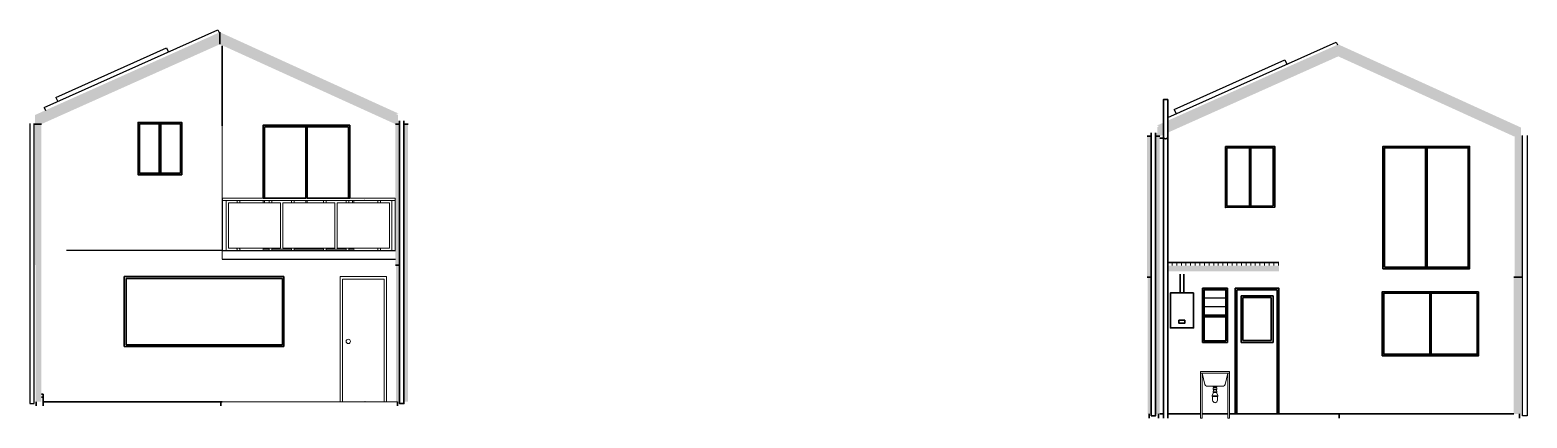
# Model space of a CAD drawing. Header units: millimetres. Extents: x 8.8 to 34.5, y 1.4 to 8.1.
import ezdxf

# ---------------------------------------------------------------- set-up
doc = ezdxf.new("R2010")
doc.units = ezdxf.units.MM
for name, color, linetype, lineweight in [('A-ELEV-MBE1', 7, 'Continuous', 35), ('A-ELEV-MBE2', 4, 'Continuous', 25), ('A-ELEV-PATT', 8, 'Continuous', 18), ('A-FURN', 8, 'Continuous', 18)]:
    doc.layers.add(name, color=color, linetype=linetype, lineweight=lineweight)

msp = doc.modelspace()

# ---------------------------------------------------------------- hatches: boundary and pattern name
at = {"layer": 'A-ELEV-PATT'}
h = msp.add_hatch(color=252, dxfattribs=at)
h.paths.add_polyline_path([(8.966, 6.482), (8.855, 6.482), (8.855, 4.062), (8.966, 4.062)])
h.paths.add_polyline_path([(8.966, 4.062), (8.867, 4.062), (8.867, 1.712), (8.966, 1.712)])
h.paths.add_polyline_path([(12.033, 7.854), (12.034, 8.061), (8.855, 6.638), (8.855, 6.482), (8.966, 6.482)])
h.paths.add_polyline_path([(12.034, 8.061), (12.033, 7.854), (15.049, 6.482), (15.12, 6.482), (15.12, 6.54), (15.091, 6.54), (15.091, 6.643), (15.071, 6.643), (15.071, 6.663), (15.103, 6.663)])
h.paths.add_polyline_path([(15.12, 6.482), (15.049, 6.482), (15.049, 4.062), (15.12, 4.062)])
h.paths.add_polyline_path([(15.265, 6.482), (15.195, 6.482), (15.195, 4.062), (15.265, 4.062)])
h.paths.add_polyline_path([(15.12, 4.062), (15.061, 4.062), (15.061, 1.712), (15.12, 1.712)])
h.paths.add_polyline_path([(15.265, 4.062), (15.195, 4.062), (15.195, 1.712), (15.265, 1.712)])
h = msp.add_hatch(color=252, dxfattribs=at)
h.paths.add_polyline_path([(27.974, 3.853), (28.033, 3.853), (28.033, 1.503), (27.974, 1.503)])
h.paths.add_polyline_path([(28.108, 6.273), (28.178, 6.273), (28.178, 3.853), (28.178, 1.503), (28.108, 1.503)])
h.paths.add_polyline_path([(27.962, 6.273), (28.033, 6.273), (28.033, 3.853), (27.962, 3.853)])
h.paths.add_polyline_path([(28.316, 6.541), (31.246, 7.852), (34.384, 6.424), (34.384, 6.284), (34.394, 6.284), (34.394, 6.273), (34.261, 6.273), (31.246, 7.646), (28.316, 6.335)])
h.paths.add_polyline_path([(28.136, 6.435), (28.156, 6.435), (28.156, 6.455), (28.124, 6.455), (28.241, 6.507), (28.241, 6.301), (28.178, 6.273), (28.108, 6.273), (28.108, 6.331), (28.136, 6.331)])
h = msp.add_hatch(color=252, dxfattribs=at)
h.paths.add_polyline_path([(34.274, 6.273), (34.394, 6.273), (34.394, 3.853), (34.274, 3.853)])
h.paths.add_polyline_path([(34.262, 3.853), (34.383, 3.853), (34.383, 1.503), (34.262, 1.503)])
h = msp.add_hatch(dxfattribs=at)
h.set_pattern_fill('LINE', color=256, scale=0.025, angle=270, style=0)
h.set_pattern_definition([(90, (485.35384, -23.33101), (-0.079375, 2e-17), [])])
h.paths.add_polyline_path([(28.325, 4.103), (30.221, 4.103), (30.221, 4.053), (28.325, 4.053)])
h = msp.add_hatch(color=252, dxfattribs=at)
h.paths.add_polyline_path([(28.438, 4.053), (30.226, 4.053), (30.226, 3.953), (28.438, 3.953)])
h.paths.add_polyline_path([(28.33, 4.053), (28.438, 4.053), (28.438, 3.953), (28.33, 3.953)])

# ---------------------------------------------------------------- linework, layer by layer
at = {"layer": 'A-ELEV-MBE1'}
for p, q in [((12.033, 7.854), (12.033, 8.06)), ((8.966, 6.482, 1), (8.855, 6.482, 1)), ((12.8, 6.438, 1), (14.24, 6.438, 1)), ((12.8, 5.212, 1), (12.8, 6.438, 1)), ((14.24, 5.212, 1), (14.24, 6.438, 1)), ((15.12, 6.482, 1), (15.049, 6.482, 1)), ((15.12, 6.482, 1), (15.049, 6.482, 1)), ((15.265, 6.482, 1), (15.195, 6.482, 1)), ((15.265, 6.482, 1), (15.195, 6.482, 1)), ((28.033, 6.273), (27.962, 6.273)), ((28.033, 6.273), (27.962, 6.273)), ((28.178, 6.273), (28.108, 6.273)), ((28.178, 6.273), (28.108, 6.273)), ((28.241, 6.243), (28.178, 6.243)), ((29.719, 6.073), (29.719, 5.077)), ((29.744, 6.073), (29.744, 5.077)), ((32.746, 6.073), (32.746, 4.023)), ((32.771, 6.073), (32.771, 4.023)), ((32.771, 6.073), (32.771, 4.023)), ((32.771, 6.073), (32.771, 4.023)), ((13.533, 5.212, 1), (13.533, 5.212, 1)), ((10.391, 3.863, 1), (10.391, 2.663, 1)), ((10.391, 3.863, 1), (13.133, 3.863, 1)), ((13.133, 3.863, 1), (13.133, 2.663, 1)), ((15.12, 4.062, 1), (15.049, 4.062, 1)), ((30.226, 4.103), (28.32, 4.103)), ((28.32, 4.053), (28.32, 4.103)), ((10.421, 3.833, 1), (13.108, 3.833, 1)), ((10.421, 2.693, 1), (10.421, 3.833, 1)), ((13.108, 2.693, 1), (13.108, 3.833, 1)), ((28.033, 3.853), (27.962, 3.853)), ((29.476, 3.663), (29.476, 1.503)), ((34.262, 3.853), (34.394, 3.853)), ((29.576, 3.533), (30.126, 3.533)), ((29.576, 3.533), (29.576, 2.733)), ((29.606, 2.763), (29.606, 3.503)), ((29.606, 3.503), (30.096, 3.503)), ((30.096, 3.503), (30.096, 2.763)), ((30.126, 3.533), (30.126, 2.733)), ((10.391, 2.663, 1), (13.133, 2.663, 1)), ((10.421, 2.693, 1), (13.108, 2.693, 1)), ((29.576, 2.733), (30.126, 2.733)), ((29.606, 2.763), (30.096, 2.763)), ((30.226, 2.653), (30.226, 1.503)), ((8.966, 1.842, 1), (8.999, 1.842, 1)), ((8.999, 1.842, 1), (8.999, 1.642, 1)), ((8.879, 1.642, 1), (8.879, 1.712, 1)), ((8.966, 1.792, 1), (8.999, 1.792, 1)), ((8.999, 1.712, 1), (12.072, 1.712, 1)), ((15.083, 1.712, 1), (15.083, 1.642, 1)), ((27.996, 1.503), (27.996, 1.433)), ((28.156, 1.433), (28.156, 1.503)), ((28.241, 1.503), (28.178, 1.503)), ((28.316, 1.503), (28.879, 1.503)), ((28.909, 1.503), (29.349, 1.503)), ((29.379, 1.503), (29.476, 1.503)), ((30.226, 1.503), (29.476, 1.503)), ((30.226, 1.503), (31.294, 1.503)), ((34.262, 1.503), (31.294, 1.503))]:
    msp.add_line(p, q, dxfattribs=at)
at = {"layer": 'A-ELEV-MBE1', "lineweight": 20}
for p, q in [((12.072, 6.452, 1), (12.072, 4.162, 1)), ((15.045, 5.212, 1), (12.079, 5.212, 1)), ((12.079, 5.212, 1), (12.079, 4.312, 1)), ((12.079, 5.212, 1), (12.079, 5.172, 1)), ((12.079, 5.172, 1), (15.045, 5.172, 1)), ((12.14, 5.172, 1), (12.14, 4.312, 1)), ((12.775, 5.172, 1), (12.775, 5.132, 1)), ((12.8, 5.172, 1), (12.8, 5.132, 1)), ((13.508, 5.172, 1), (13.508, 5.132, 1)), ((13.533, 5.172, 1), (13.533, 5.132, 1)), ((14.312, 5.172, 1), (14.312, 5.132, 1)), ((14.337, 5.172, 1), (14.337, 5.132, 1)), ((14.985, 5.172, 1), (14.985, 4.312, 1)), ((15.045, 4.312, 1), (15.045, 5.212, 1)), ((13.114, 5.132, 1), (14.009, 5.132, 1)), ((12.775, 4.351, 1), (12.775, 4.312, 1)), ((12.796, 4.333, 1), (12.796, 4.351, 1)), ((12.796, 4.333, 1), (12.877, 4.333, 1)), ((12.923, 4.333, 1), (13.264, 4.333, 1)), ((13.31, 4.333, 1), (13.811, 4.333, 1)), ((13.858, 4.333, 1), (14.2, 4.333, 1)), ((14.246, 4.333, 1), (14.316, 4.333, 1)), ((14.316, 4.333, 1), (14.316, 4.351, 1)), ((14.337, 4.312, 1), (14.337, 4.351, 1)), ((14.097, 3.863, 1), (14.097, 1.712, 1)), ((14.897, 3.863, 1), (14.097, 3.863, 1)), ((14.897, 1.712, 1), (14.897, 3.863, 1)), ((14.857, 3.817, 1), (14.137, 3.817, 1)), ((14.137, 3.817, 1), (14.137, 1.712, 1)), ((14.857, 1.712, 1), (14.857, 3.817, 1)), ((12.051, 1.712, 1), (15.083, 1.712, 1)), ((13.727, 1.712, 1), (14.527, 1.712, 1))]:
    msp.add_line(p, q, dxfattribs=at)
at = {"layer": 'A-ELEV-MBE1', "elevation": 1}
for points in [[(12.072, 6.452), (12.072, 7.828)], [(11.379, 5.612), (10.629, 5.612), (10.629, 6.512), (11.379, 6.512), (11.379, 5.612)], [(10.654, 6.487), (10.991, 6.487), (10.991, 5.637), (11.016, 5.637), (11.016, 6.487), (11.354, 6.487)], [(15.12, 6.54), (15.12, 1.683), (15.195, 1.683), (15.195, 6.54)], [(12.051, 1.642), (12.051, 1.712)]]:
    msp.add_lwpolyline(points, dxfattribs=at)
at = {"layer": 'A-ELEV-MBE1'}
for points in [[(28.241, 6.243), (28.241, 6.503), (28.241, 6.903), (28.316, 6.903), (28.316, 6.243)], [(28.033, 6.331), (28.033, 1.474), (28.108, 1.474), (28.108, 6.331)], [(28.241, 1.433), (28.241, 6.243)], [(28.316, 1.433), (28.316, 6.243)], [(32.013, 3.998), (33.503, 3.998), (33.503, 6.098), (32.013, 6.098), (32.013, 3.998)], [(28.532, 3.583), (28.532, 3.903)], [(28.592, 3.583), (28.592, 3.903)], [(29.476, 3.663), (29.476, 3.663), (30.226, 3.663), (30.226, 1.633)], [(29.506, 1.503), (29.506, 3.633), (30.196, 3.633), (30.196, 1.503)], [(28.762, 3.583), (28.362, 3.583), (28.362, 2.983), (28.762, 2.983), (28.762, 3.583)], [(32.027, 3.578), (32.818, 3.578), (32.818, 2.528), (32.843, 2.528), (32.843, 3.578)], [(28.61, 3.112), (28.51, 3.112), (28.51, 3.062), (28.61, 3.062), (28.61, 3.112)], [(29.316, 3.198), (28.941, 3.198)], [(29.316, 3.173), (28.941, 3.173)], [(31.263, 1.433), (31.263, 1.503)], [(34.36, 1.503), (34.36, 1.433)]]:
    msp.add_lwpolyline(points, dxfattribs=at)
at = {"layer": 'A-ELEV-MBE1', "elevation": 1}
for points in [[(11.354, 5.637), (10.654, 5.637), (10.654, 6.487), (11.354, 6.487)], [(14.265, 6.463), (12.775, 6.463), (12.775, 5.212), (13.508, 5.212), (13.508, 6.438), (13.533, 6.438), (13.533, 5.212), (14.265, 5.212)]]:
    msp.add_lwpolyline(points, close=True, dxfattribs=at)
at = {"layer": 'A-ELEV-MBE1'}
for points in [[(29.308, 6.098), (29.308, 5.048), (30.155, 5.055), (30.155, 6.098)], [(29.333, 6.073), (29.333, 5.074), (30.13, 5.08), (30.13, 6.073)], [(32.038, 4.023), (33.478, 4.023), (33.478, 6.073), (32.038, 6.073)], [(29.341, 2.733), (29.341, 3.663), (28.916, 3.663), (28.916, 2.733)], [(29.316, 2.758), (29.316, 3.638), (28.941, 3.638), (28.941, 2.758)], [(33.658, 3.603), (33.658, 2.503), (32.002, 2.503), (32.002, 3.603)], [(33.633, 3.578), (33.633, 2.528), (32.027, 2.528), (32.027, 3.578)]]:
    msp.add_lwpolyline(points, close=True, dxfattribs=at)
at = {"layer": 'A-ELEV-MBE1', "lineweight": 20, "elevation": 1}
for points in [[(12.329, 5.132), (12.376, 5.132), (12.376, 5.172), (12.329, 5.172)], [(12.877, 5.132), (12.923, 5.132), (12.923, 5.172), (12.877, 5.172)], [(13.264, 5.132), (13.311, 5.132), (13.311, 5.172), (13.264, 5.172)], [(13.812, 5.132), (13.858, 5.132), (13.858, 5.172), (13.812, 5.172)], [(14.2, 5.132), (14.246, 5.132), (14.246, 5.172), (14.2, 5.172)], [(14.747, 5.132), (14.794, 5.132), (14.794, 5.172), (14.747, 5.172)], [(12.179, 5.132), (13.074, 5.132), (13.074, 4.351), (12.179, 4.351)], [(13.114, 5.132), (14.009, 5.132), (14.009, 4.351), (13.114, 4.351)], [(14.05, 5.132), (14.945, 5.132), (14.945, 4.351), (14.05, 4.351)], [(12.329, 4.351), (12.376, 4.351), (12.376, 4.311), (12.329, 4.311)], [(12.877, 4.351), (12.923, 4.351), (12.923, 4.311), (12.877, 4.311)], [(13.264, 4.351), (13.31, 4.351), (13.31, 4.311), (13.264, 4.311)], [(13.811, 4.351), (13.858, 4.351), (13.858, 4.311), (13.811, 4.311)], [(14.2, 4.351), (14.246, 4.351), (14.246, 4.311), (14.2, 4.311)], [(14.747, 4.351), (14.794, 4.351), (14.794, 4.311), (14.747, 4.311)]]:
    msp.add_lwpolyline(points, close=True, dxfattribs=at)
at = {"layer": 'A-ELEV-MBE1', "lineweight": 20}
msp.add_circle((14.238, 2.75, 1), 0.0375, dxfattribs=at)
at = {"layer": 'A-ELEV-MBE1'}
msp.add_arc((28.278, 6.289), 0.0589, 230.4349, 309.5651, dxfattribs=at)
at = {"layer": 'A-ELEV-MBE1', "lineweight": 20}
for p in [(14.515, 5.172, 1), (12.329, 4.336, 1), (12.344, 4.311, 1), (12.369, 4.351, 1), (12.376, 4.319, 1), (29.476, 3.533), (14.527, 1.712, 1)]:
    msp.add_point(p, dxfattribs=at)
at = {"layer": 'A-ELEV-MBE2'}
for p, q in [((30.358, 7.523), (30.363, 7.512)), ((12.072, 4.312, 1), (9.398, 4.314)), ((12.072, 4.312, 1), (15.049, 4.312, 1)), ((12.072, 4.162, 1), (15.049, 4.162, 1))]:
    msp.add_line(p, q, dxfattribs=at)
at = {"layer": 'A-ELEV-MBE2', "elevation": 1}
for points in [[(9.017, 6.765), (11.999, 8.1)], [(11.999, 8.1), (12.02, 8.054)], [(9.216, 6.942), (11.118, 7.793)], [(11.118, 7.793), (11.151, 7.72)], [(9.017, 6.765), (9.037, 6.719)], [(9.216, 6.942), (9.248, 6.869)], [(8.77, 6.492), (8.77, 1.683), (8.845, 1.683), (8.845, 6.492)]]:
    msp.add_lwpolyline(points, dxfattribs=at)
at = {"layer": 'A-ELEV-MBE2'}
for points in [[(28.316, 6.596), (31.211, 7.892)], [(31.211, 7.892), (31.232, 7.846)], [(28.428, 6.734), (30.33, 7.585)], [(30.33, 7.585), (30.363, 7.512)], [(28.428, 6.734), (28.461, 6.661)], [(34.489, 6.284), (34.489, 1.474), (34.414, 1.474), (34.414, 6.284)], [(29.316, 3.492), (28.941, 3.492)], [(29.316, 3.345), (28.941, 3.345)]]:
    msp.add_lwpolyline(points, dxfattribs=at)
at = {"layer": 'A-FURN'}
for p, q in [((28.879, 2.228), (28.879, 1.433)), ((28.884, 2.233), (29.374, 2.233)), ((28.884, 2.203), (29.374, 2.203)), ((28.909, 2.203), (28.955, 2.008)), ((28.909, 2.203), (28.909, 1.433)), ((29.349, 2.203), (29.303, 2.008)), ((29.349, 2.203), (29.349, 1.433)), ((29.379, 2.228), (29.379, 2.208)), ((29.379, 2.228), (29.379, 1.433)), ((28.984, 1.983), (29.274, 1.983)), ((29.088, 1.803), (29.088, 1.738)), ((29.104, 1.951), (29.104, 1.971)), ((29.104, 1.898), (29.104, 1.921)), ((29.104, 1.871), (29.104, 1.873)), ((29.104, 1.871), (29.154, 1.871)), ((29.154, 1.951), (29.154, 1.971)), ((29.154, 1.898), (29.154, 1.921)), ((29.154, 1.871), (29.154, 1.873)), ((29.17, 1.803), (29.17, 1.738)), ((28.884, 1.433), (28.879, 1.433)), ((28.884, 1.433), (28.909, 1.433)), ((29.374, 1.433), (29.349, 1.433)), ((29.374, 1.433), (29.379, 1.433))]:
    msp.add_line(p, q, dxfattribs=at)
for points in [[(29.078, 1.815), (29.18, 1.815), (29.18, 1.803), (29.078, 1.803)], [(29.091, 1.983), (29.166, 1.983), (29.166, 1.978), (29.091, 1.978)], [(29.098, 1.951), (29.159, 1.951), (29.159, 1.921), (29.098, 1.921)], [(29.098, 1.898), (29.159, 1.898), (29.159, 1.873), (29.098, 1.873)]]:
    msp.add_lwpolyline(points, close=True, dxfattribs=at)
for points in [[(29.104, 1.871), (29.081, 1.82), (29.081, 1.815), (29.081, 1.815)], [(29.097, 1.978), (29.1, 1.971), (29.129, 1.971)], [(29.161, 1.978), (29.158, 1.971), (29.129, 1.971)], [(29.154, 1.871), (29.176, 1.82), (29.176, 1.815), (29.176, 1.815)]]:
    msp.add_lwpolyline(points, dxfattribs=at)
for centre, radius, start, end in [((28.884, 2.228), 0.005, 90, 180), ((28.884, 2.208), 0.005, 180, 270), ((29.374, 2.228), 0.005, 0, 90), ((29.374, 2.208), 0.005, 270, 0), ((28.984, 2.013), 0.03, 189.4623, 270), ((29.274, 2.013), 0.03, 270, 350.5377), ((29.129, 1.738), 0.0409, 180, 0)]:
    msp.add_arc(centre, radius, start, end, dxfattribs=at)

doc.saveas('drawing.dxf')
